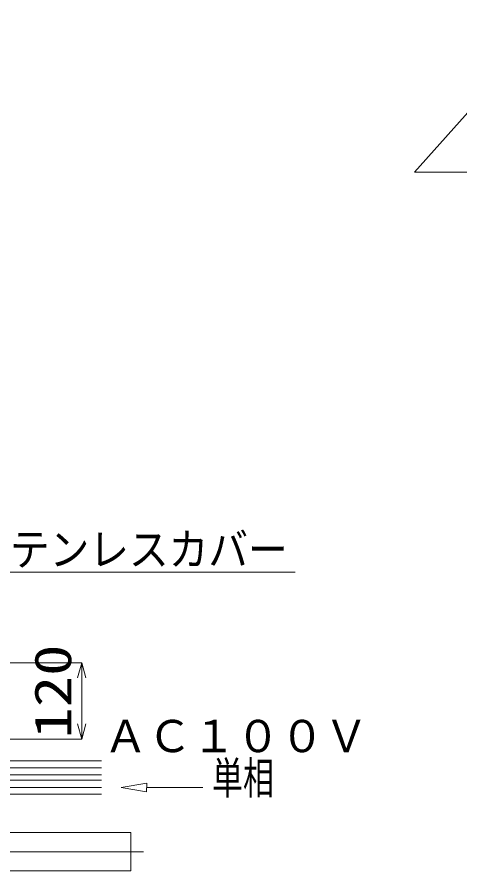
# Model space of a CAD drawing. Units: millimetres, scale not verified. Extents: x -4014 to 4014, y -2815 to 2814.
# Drawn here: x -515 to 178, y 505 to 1843 of the extents above; entities that cross this region are included whole.
import ezdxf
from ezdxf.enums import TextEntityAlignment as Align

# ---------------------------------------------------------------- set-up
doc = ezdxf.new("R2010")
doc.units = ezdxf.units.MM
doc.header["$LTSCALE"] = 20
doc.linetypes.add('LONG_CHAIN', pattern=[21, 18, -1, 1, -1])
doc.layers.add('0-2_LAYER259', color=7, linetype='Continuous', lineweight=9)
doc.layers.add('0-8_LAYER270', color=7, linetype='Continuous', lineweight=9)
doc.styles.add('ＭＳ ゴシック', font='')
doc.styles.get('ＭＳ ゴシック').set_extended_font_data('MS Gothic')

msp = doc.modelspace()

# ---------------------------------------------------------------- linework, layer by layer
at = {"layer": '0-2_LAYER259'}
for p, q in [((722.12, 2289.88), (107.22, 1599.88)), ((1176.97, 1599.88), (107.22, 1599.88)), ((-657.06, 831.69), (-413.32, 831.69)), ((-413.32, 831.69), (-406.9, 807.72)), ((-406.87, 735.67), (-413.32, 711.69)), ((-664.11, 711.69), (-413.32, 711.69)), ((-698.07, 677.94), (-382.58, 677.94)), ((-698.07, 655.94), (-382.58, 655.94)), ((-734.18, 647.39), (-382.6, 647.39)), ((-311.73, 636.2), (-223.78, 635.99)), ((-734.8, 625.43), (-382.6, 625.43)), ((-336.57, 565.42), (-1036.56, 565.42)), ((-336.57, 505.43), (-336.57, 565.42)), ((-316.59, 535.41), (-1179, 535.41)), ((-1036.56, 505.43), (-336.57, 505.43))]:
    msp.add_line(p, q, dxfattribs=at)
at = {"layer": '0-2_LAYER259', "linetype": 'LONG_CHAIN'}
for p, q in [((-698.07, 666.93), (-382.58, 666.93)), ((-733.57, 636.38), (-382.6, 636.38))]:
    msp.add_line(p, q, dxfattribs=at)
at = {"layer": '0-2_LAYER259'}
msp.add_lwpolyline([(-419.77, 807.72), (-413.32, 831.69), (-413.32, 711.69), (-419.74, 735.67)], dxfattribs=at)
msp.add_lwpolyline([(-311.76, 629.51), (-351.72, 636.29), (-311.73, 642.83)], close=True, dxfattribs=at)
at = {"layer": '0-8_LAYER270'}
msp.add_line((-605.09, 973.61), (-79.13, 973.61), dxfattribs=at)

# ---------------------------------------------------------------- texts
at = {"layer": '0-2_LAYER259', "style": 'ＭＳ ゴシック', "width": 1.25}
msp.add_text('120', height=57.73, rotation=90, dxfattribs=at).set_placement((-412.54, 712.79), align=Align.BOTTOM_LEFT)
at = {"layer": '0-2_LAYER259', "style": 'ＭＳ ゴシック'}
msp.add_text('ＡＣ１００Ｖ', height=50.61, dxfattribs=at).set_placement((-379.2, 676.28), align=Align.BOTTOM_LEFT)
at = {"layer": '0-2_LAYER259', "style": 'ＭＳ ゴシック', "width": 0.7}
msp.add_text('単相', height=50.59, dxfattribs=at).set_placement((-209.39, 610.51), align=Align.BOTTOM_LEFT)
at = {"layer": '0-8_LAYER270', "style": 'ＭＳ ゴシック', "width": 0.9}
msp.add_text('ステンレスカバー', height=50.61, dxfattribs=at).set_placement((-587.99, 968.72), align=Align.BOTTOM_LEFT)

doc.saveas('drawing.dxf')
